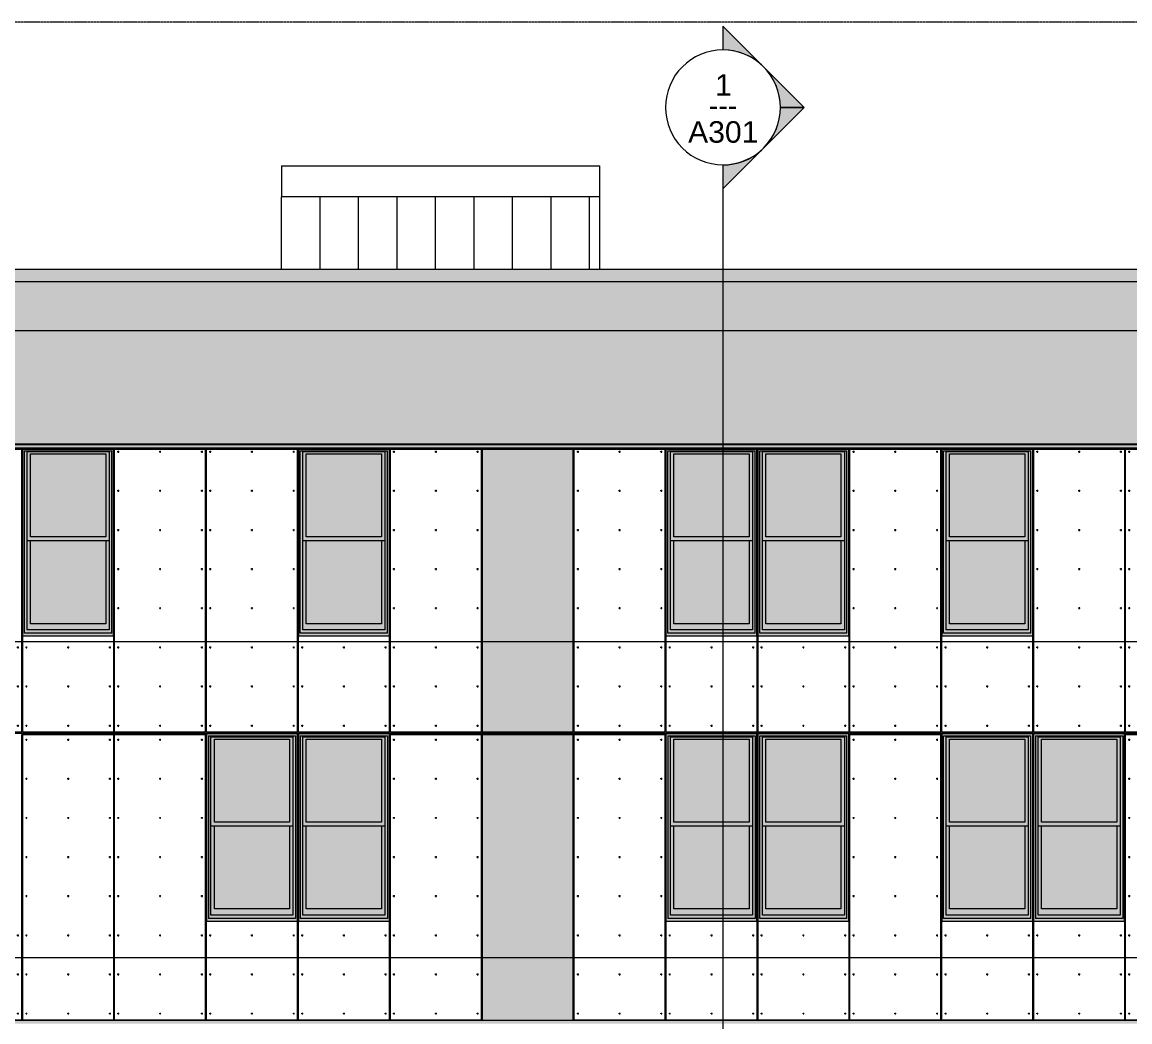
# Model space of a CAD drawing. Header units: inches. Extents: x -4178 to 1394, y -264 to 627.
# Drawn here: x 274 to 736.8, y 109.1 to 527 of the extents above; entities that cross this region are included whole.
import ezdxf

# ---------------------------------------------------------------- set-up
doc = ezdxf.new("R2010")
doc.units = ezdxf.units.IN
doc.header["$MEASUREMENT"] = 0
doc.linetypes.add('Aligning Line 1_8_', pattern=[0.25, 0.125, -0.125])
doc.linetypes.add('Grid Line 1_2_', pattern=[0.875, 0.5, -0.125, 0.125, -0.125])
for name, color, linetype, lineweight in [('0-4', 50, 'Continuous', 5), ('A-CLNG-1', 13, 'Continuous', 5), ('A-FLOR-LEVL-1', 51, 'Grid Line 1_2_', 9), ('A-GLAZ-1', 151, 'Continuous', 9), ('A-ROOF-1', 132, 'Continuous', 9), ('A-WALL-3', 113, 'Continuous', 9), ('A-WALL-PATT-2', 111, 'Continuous', 9), ('G-ANNO-SYMB', 111, 'Aligning Line 1_8_', 9), ('G-ANNO-SYMB-1', 147, 'Aligning Line 1_8_', 9), ('G-ANNO-SYMB-2', 111, 'Continuous', 9), ('S-FNDN-2', 32, 'Continuous', 9)]:
    doc.layers.add(name, color=color, linetype=linetype, lineweight=lineweight)
doc.styles.add('Arial', font='arial.ttf', dxfattribs={"height": 9})
doc.styles.add('Century Gothic', font='ufonts.com_century-gothic.ttf', dxfattribs={"height": 9})
pattern_1 = [(90, (511.01, 398), (-16.082, 1e-15), [])]

# ---------------------------------------------------------------- blocks, each defined once
blk = doc.blocks.new('CTR - 1st Phase -Stairs _ Elevators_rvt-2-BUILDING ELEVATION - SOUTH')
at = {"layer": 'A-FLOR-LEVL-1'}
for p, q in [((9659.78, 398), (12376.81, 398)), ((9659.78, 268), (12376.81, 268)), ((9659.78, 136), (12376.81, 136))]:
    blk.add_line(p, q, dxfattribs=at)
at = {"layer": 'G-ANNO-SYMB-1'}
blk.add_line((12280.06, 526.95), (9756.48, 526.95), dxfattribs=at)
blk = doc.blocks.new('Basic Wall _ EXT - FIBER CEMENT - LARGE - ___-2505163-BUILDING ELEVATION - SOUTH')
at = {"layer": 'A-WALL-3'}
blk.add_hatch(color=256, dxfattribs=at).paths.add_polyline_path([(11249.11, 229.15), (11279.98, 229.15), (11279.98, 229.5), (11318, 229.5), (11318, 229.15), (11395.18, 229.15), (11395.18, 229.5), (11433.2, 229.5), (11433.2, 229.15), (11433.58, 229.15), (11433.58, 229.5), (11471.6, 229.5), (11471.6, 229.15), (11587.18, 229.15), (11587.18, 229.5), (11625.2, 229.5), (11625.2, 229.15), (11625.58, 229.15), (11625.58, 229.5), (11663.6, 229.5), (11663.6, 229.15), (11702.38, 229.15), (11702.38, 229.5), (11740.4, 229.5), (11740.4, 229.15), (11740.78, 229.15), (11740.78, 229.5), (11778.8, 229.5), (11778.8, 229.15), (11894.38, 229.15), (11894.38, 229.5), (11932.4, 229.5), (11932.4, 229.15), (12009.58, 229.15), (12009.58, 229.5), (12047.6, 229.5), (12047.6, 229.15), (12047.98, 229.15), (12047.98, 229.5), (12086, 229.5), (12086, 229.15), (12118.91, 229.15), (12118.91, 229.73), (11247.07, 229.73), (11247.07, 229.15), (11247.68, 229.15)], flags=0)
for p, q in [((11247.07, 229.73), (12118.91, 229.73)), ((11318, 229.15), (11395.18, 229.15)), ((11433.2, 229.15), (11433.58, 229.15)), ((11471.6, 229.15), (11587.18, 229.15)), ((11625.2, 229.15), (11625.58, 229.15)), ((11663.6, 229.15), (11702.38, 229.15)), ((11740.4, 229.15), (11740.78, 229.15)), ((11778.8, 229.15), (11894.38, 229.15))]:
    blk.add_line(p, q, dxfattribs=at)
blk = doc.blocks.new('Basic Wall _ EXT - FIBER CEMENT - LARGE - ___-2162456-BUILDING ELEVATION - SOUTH')
at = {"layer": 'A-WALL-3'}
for points in [[(11347.29, 348.55), (12009.39, 348.59), (12009.39, 348.68), (11246.81, 348.64), (11246.84, 348.55), (11343.58, 348.55)], [(11594.95, 348.68), (12009.39, 348.68), (12009.39, 349.02), (11247.11, 349.02), (11246.83, 348.68), (11590.02, 348.68)], [(11649.17, 349.02), (12009.39, 349.02), (12009.39, 350.12), (12118.87, 350.12), (12118.87, 350.35), (11247.11, 350.34), (11247.11, 349.02), (11644.24, 349.02)]]:
    blk.add_hatch(color=256, dxfattribs=at).paths.add_polyline_path(points, flags=0)
for p, q in [((11246.92, 348.51), (12009.39, 348.51)), ((11247.11, 350.35), (12118.87, 350.35)), ((11247.11, 349.02), (12009.39, 349.02))]:
    blk.add_line(p, q, dxfattribs=at)
blk = doc.blocks.new('Basic Wall _ EXT - FIBER CEMENT - SMALL - ___-2145930-BUILDING ELEVATION - SOUTH')
at = {"layer": 'A-WALL-3'}
blk.add_hatch(color=256, dxfattribs=at).paths.add_polyline_path([(12122.34, 418.54), (12125.15, 418.54), (12125.15, 423.66), (11240.83, 423.66), (11240.83, 418.54), (12109.71, 418.54)], flags=0)
for p, q in [((11240.83, 423.66), (12125.15, 423.66)), ((11240.83, 418.54), (12125.15, 418.54))]:
    blk.add_line(p, q, dxfattribs=at)
blk = doc.blocks.new('Window-Double_Hung-Andersen-400_Series-Tilt_Wash - 2nd Floor-V32-BUILDING ELEVATION - SOUTH')
at = {"layer": 'A-GLAZ-1'}
h = blk.add_hatch(color=256, dxfattribs=at)
h.paths.add_polyline_path([(12047.98, 151.19), (12086, 151.19), (12086, 229.5), (12047.98, 229.5), (12047.98, 151.94)], flags=0)
h.paths.add_polyline_path([(12076.67, 153.69), (12049.85, 153.69), (12049.85, 228.25), (12084.13, 228.25), (12084.13, 153.69), (12082.69, 153.69)], flags=0)
h = blk.add_hatch(color=256, dxfattribs=at)
h.paths.add_polyline_path([(12082.69, 191), (12084.13, 191), (12084.13, 228.25), (12049.85, 228.24), (12049.85, 191), (12063.19, 191)], flags=0)
h.paths.add_polyline_path([(12063.19, 192.5), (12051.29, 192.5), (12051.29, 227.25), (12082.69, 227.25), (12082.69, 192.5)], flags=0)
for points in [[(12082.69, 192.5), (12082.69, 227.25), (12051.29, 227.25), (12051.29, 192.5), (12063.19, 192.5)], [(12082.91, 153.69), (12084.13, 153.72), (12084.13, 191), (12082.69, 191), (12082.69, 156.25), (12051.29, 156.25), (12051.29, 191), (12049.85, 191), (12049.85, 153.69), (12082.69, 153.69)], [(12051.29, 156.25), (12082.69, 156.25), (12082.69, 191), (12051.29, 191), (12051.29, 168.04)]]:
    blk.add_hatch(color=256, dxfattribs=at).paths.add_polyline_path(points, flags=0)
for p, q in [((12086, 229.5), (12047.98, 229.5)), ((12047.98, 229.5), (12047.98, 151.19)), ((12047.98, 229.5), (12047.98, 151.19)), ((12086, 229.5), (12047.98, 229.5)), ((12048.79, 228.56), (12085.19, 228.56)), ((12048.79, 152.22), (12048.79, 228.56)), ((12049.85, 153.69), (12049.85, 228.25)), ((12049.85, 228.25), (12084.13, 228.25)), ((12051.29, 192.5), (12051.29, 227.25)), ((12051.29, 227.25), (12082.69, 227.25)), ((12082.69, 227.25), (12082.69, 192.5)), ((12084.13, 228.25), (12084.13, 153.69)), ((12085.19, 152.22), (12085.19, 228.56)), ((12086, 151.19), (12086, 229.5)), ((12086, 229.5), (12086, 151.19)), ((12049.85, 191), (12084.13, 191)), ((12082.69, 192.5), (12051.29, 192.5)), ((12051.29, 156.25), (12051.29, 191)), ((12082.69, 191), (12082.69, 156.25)), ((12084.13, 153.69), (12049.85, 153.69)), ((12082.69, 156.25), (12051.29, 156.25)), ((12047.98, 151.19), (12086, 151.19)), ((12047.98, 151.19), (12086, 151.19)), ((12085.19, 152.22), (12048.79, 152.22))]:
    blk.add_line(p, q, dxfattribs=at)
blk = doc.blocks.new('Window-Double_Hung-Andersen-400_Series-Tilt_Wash - 2nd Floor-2636734-BUILDING ELEVATION - SOUTH')
at = {"layer": 'A-GLAZ-1'}
h = blk.add_hatch(color=256, dxfattribs=at)
h.paths.add_polyline_path([(11318, 151.19), (11318, 229.5), (11279.98, 229.5), (11279.98, 151.19), (11317.31, 151.19)], flags=0)
h.paths.add_polyline_path([(11316.13, 153.69), (11281.85, 153.69), (11281.85, 228.25), (11316.13, 228.25), (11316.13, 154.19)], flags=0)
h = blk.add_hatch(color=256, dxfattribs=at)
h.paths.add_polyline_path([(11314.69, 191), (11316.13, 191.02), (11316.13, 228.25), (11281.85, 228.24), (11281.85, 191), (11314.61, 191)], flags=0)
h.paths.add_polyline_path([(11314.69, 192.5), (11283.29, 192.5), (11283.29, 227.25), (11314.69, 227.25), (11314.69, 215.9)], flags=0)
for points in [[(11314.69, 192.5), (11314.69, 227.25), (11283.29, 227.25), (11283.29, 192.5), (11294.29, 192.5)], [(11294.29, 153.69), (11316.13, 153.69), (11316.13, 191), (11314.69, 191), (11314.69, 156.25), (11283.29, 156.25), (11283.29, 191), (11281.85, 191), (11281.85, 153.69), (11289.31, 153.69)], [(11314, 156.25), (11314.69, 156.25), (11314.69, 191), (11283.29, 191), (11283.29, 156.25), (11294.29, 156.25)]]:
    blk.add_hatch(color=256, dxfattribs=at).paths.add_polyline_path(points, flags=0)
for p, q in [((11318, 229.5), (11279.98, 229.5)), ((11279.98, 229.5), (11279.98, 151.19)), ((11279.98, 151.19), (11279.98, 229.5)), ((11318, 229.5), (11279.98, 229.5)), ((11280.79, 228.56), (11280.79, 152.22)), ((11280.79, 228.56), (11317.19, 228.56)), ((11281.85, 153.69), (11281.85, 228.25)), ((11281.85, 228.25), (11316.13, 228.25)), ((11283.29, 192.5), (11283.29, 227.25)), ((11283.29, 227.25), (11314.69, 227.25)), ((11314.69, 227.25), (11314.69, 192.5)), ((11316.13, 228.25), (11316.13, 153.69)), ((11317.19, 228.56), (11317.19, 152.22)), ((11318, 151.19), (11318, 229.5)), ((11318, 151.19), (11318, 229.5)), ((11281.85, 191), (11316.13, 191)), ((11314.69, 192.5), (11283.29, 192.5)), ((11283.29, 156.25), (11283.29, 191)), ((11314.69, 191), (11314.69, 156.25)), ((11316.13, 153.69), (11281.85, 153.69)), ((11314.69, 156.25), (11283.29, 156.25)), ((11279.98, 151.19), (11318, 151.19)), ((11279.98, 151.19), (11318, 151.19)), ((11317.19, 152.22), (11280.79, 152.22))]:
    blk.add_line(p, q, dxfattribs=at)
blk = doc.blocks.new('Perforated Panel at Magic-Pak - hvac panel - 2nd floor-2505073-BUILDING ELEVATION - SOUTH')
at = {"layer": 'A-GLAZ-1'}
h = blk.add_hatch(dxfattribs=at)
h.set_pattern_fill('FP_31', color=256, style=0, pattern_type=2)
h.set_pattern_definition([(180, (10262.189, 169.75), (-1, 1), [0.5, -1.5]), (90, (10261.939, 169.5), (1, 1), [0.5, -1.5])])
h.paths.add_polyline_path([(10243.18, 109.75), (10281.2, 109.75), (10281.2, 229.15), (10243.18, 229.15), (10243.18, 144.11)], flags=0)
for p, q in [((10243.18, 229.15), (10243.18, 109.75)), ((10281.2, 109.75), (10281.2, 229.15)), ((10243.18, 109.75), (10281.2, 109.75))]:
    blk.add_line(p, q, dxfattribs=at)
blk = doc.blocks.new('Window-Double_Hung-Andersen-400_Series-Tilt_Wash - 3nd Floor-V35-BUILDING ELEVATION - SOUTH')
at = {"layer": 'A-GLAZ-1'}
h = blk.add_hatch(color=256, dxfattribs=at)
h.paths.add_polyline_path([(11318.38, 270.44), (11356.4, 270.44), (11356.4, 348.51), (11318.38, 348.51), (11318.38, 270.84)], flags=0)
h.paths.add_polyline_path([(11320.25, 272.94), (11320.25, 347.5), (11354.53, 347.5), (11354.53, 272.94), (11321.69, 272.94)], flags=0)
h = blk.add_hatch(color=256, dxfattribs=at)
h.paths.add_polyline_path([(11354.53, 310.25), (11354.53, 347.5), (11320.25, 347.49), (11320.25, 310.25), (11353.09, 310.25)], flags=0)
h.paths.add_polyline_path([(11353.09, 311.75), (11321.69, 311.75), (11321.69, 346.5), (11353.09, 346.5), (11353.09, 335.54)], flags=0)
for points in [[(11321.69, 311.75), (11353.09, 311.75), (11353.09, 346.5), (11321.69, 346.5), (11321.69, 335.54)], [(11323.86, 272.94), (11354.53, 272.97), (11354.53, 310.25), (11353.09, 310.25), (11353.09, 275.5), (11321.69, 275.5), (11321.69, 310.25), (11320.25, 310.25), (11320.25, 272.94), (11321.69, 272.94)], [(11321.69, 275.5), (11353.09, 275.5), (11353.09, 310.25), (11321.69, 310.25), (11321.69, 275.72)]]:
    blk.add_hatch(color=256, dxfattribs=at).paths.add_polyline_path(points, flags=0)
for p, q in [((11318.38, 348.52), (11318.38, 270.44)), ((11318.38, 348.52), (11318.38, 270.44)), ((11319.19, 347.81), (11355.59, 347.81)), ((11319.19, 271.47), (11319.19, 347.81)), ((11320.25, 272.94), (11320.25, 347.5)), ((11320.25, 347.5), (11354.53, 347.5)), ((11354.53, 347.5), (11354.53, 272.94)), ((11355.59, 271.47), (11355.59, 347.81)), ((11356.4, 270.44), (11356.4, 348.52)), ((11356.4, 348.52), (11356.4, 270.44)), ((11321.69, 311.75), (11321.69, 346.5)), ((11321.69, 346.5), (11353.09, 346.5)), ((11353.09, 346.5), (11353.09, 311.75)), ((11320.25, 310.25), (11354.53, 310.25)), ((11353.09, 311.75), (11321.69, 311.75)), ((11321.69, 275.5), (11321.69, 310.25)), ((11353.09, 310.25), (11353.09, 275.5)), ((11353.09, 275.5), (11321.69, 275.5)), ((11318.38, 270.44), (11356.4, 270.44)), ((11318.38, 270.44), (11356.4, 270.44)), ((11355.59, 271.47), (11319.19, 271.47)), ((11354.53, 272.94), (11320.25, 272.94))]:
    blk.add_line(p, q, dxfattribs=at)
blk = doc.blocks.new('Perforated Panel at Magic-Pak - hvac panel - 3rd floor-2505075-BUILDING ELEVATION - SOUTH')
at = {"layer": 'A-GLAZ-1'}
h = blk.add_hatch(dxfattribs=at)
h.set_pattern_fill('FP_32', color=256, style=0, pattern_type=2)
h.set_pattern_definition([(0, (10262.189, 290.125), (1, 1), [0.5, -1.5]), (90, (10262.439, 289.875), (-1, 1), [0.5, -1.5])])
h.paths.add_polyline_path([(10243.18, 230.12), (10281.2, 230.12), (10281.2, 348.51), (10243.18, 348.51), (10243.18, 232.37)], flags=0)
for p, q in [((10243.18, 348.52), (10243.18, 230.12)), ((10281.2, 230.12), (10281.2, 348.53)), ((10243.18, 230.12), (10281.2, 230.12))]:
    blk.add_line(p, q, dxfattribs=at)
blk = doc.blocks.new('Window-Double_Hung-Andersen-400_Series-Tilt_Wash - 3nd Floor-2636363-BUILDING ELEVATION - SOUTH')
at = {"layer": 'A-GLAZ-1'}
h = blk.add_hatch(color=256, dxfattribs=at)
h.paths.add_polyline_path([(10321.85, 270.44), (10358, 270.44), (10358, 348.51), (10319.98, 348.51), (10319.98, 270.44), (10320.67, 270.44)], flags=0)
h.paths.add_polyline_path([(10323.29, 272.94), (10321.85, 272.94), (10321.85, 347.5), (10356.13, 347.5), (10356.13, 272.94), (10328.23, 272.94)], flags=0)
h = blk.add_hatch(color=256, dxfattribs=at)
h.paths.add_polyline_path([(10323.29, 310.25), (10356.13, 310.25), (10356.13, 347.5), (10321.85, 347.49), (10321.85, 310.25)], flags=0)
h.paths.add_polyline_path([(10347.95, 311.75), (10323.29, 311.75), (10323.29, 346.5), (10354.69, 346.5), (10354.69, 311.75)], flags=0)
for points in [[(10354.69, 311.75), (10354.69, 346.5), (10323.29, 346.5), (10323.29, 311.75), (10347.95, 311.75)], [(10321.85, 272.94), (10356.13, 272.97), (10356.13, 310.25), (10354.69, 310.25), (10354.69, 275.5), (10323.29, 275.5), (10323.29, 310.25), (10321.85, 310.25), (10321.85, 273.44)], [(10347.95, 275.5), (10354.69, 275.5), (10354.69, 310.25), (10323.29, 310.25), (10323.29, 275.5), (10328.23, 275.5)]]:
    blk.add_hatch(color=256, dxfattribs=at).paths.add_polyline_path(points, flags=0)
for p, q in [((10319.98, 348.53), (10319.98, 270.44)), ((10319.98, 348.53), (10319.98, 270.44)), ((10320.79, 347.81), (10357.19, 347.81)), ((10320.79, 271.47), (10320.79, 347.81)), ((10321.85, 272.94), (10321.85, 347.5)), ((10321.85, 347.5), (10356.13, 347.5)), ((10356.13, 347.5), (10356.13, 272.94)), ((10357.19, 271.47), (10357.19, 347.81)), ((10358, 270.44), (10358, 348.53)), ((10358, 348.53), (10358, 270.44)), ((10323.29, 311.75), (10323.29, 346.5)), ((10323.29, 346.5), (10354.69, 346.5)), ((10354.69, 346.5), (10354.69, 311.75)), ((10321.85, 310.25), (10356.13, 310.25)), ((10354.69, 311.75), (10323.29, 311.75)), ((10323.29, 275.5), (10323.29, 310.25)), ((10354.69, 310.25), (10354.69, 275.5)), ((10354.69, 275.5), (10323.29, 275.5)), ((10319.98, 270.44), (10358, 270.44)), ((10319.98, 270.44), (10358, 270.44)), ((10357.19, 271.47), (10320.79, 271.47)), ((10356.13, 272.94), (10321.85, 272.94))]:
    blk.add_line(p, q, dxfattribs=at)
blk = doc.blocks.new('Window-Double_Hung-Andersen-400_Series-Tilt_Wash - 3nd Floor-V38-BUILDING ELEVATION - SOUTH')
at = {"layer": 'A-GLAZ-1'}
h = blk.add_hatch(color=256, dxfattribs=at)
h.paths.add_polyline_path([(11470.91, 270.44), (11471.6, 270.44), (11471.6, 348.51), (11433.58, 348.51), (11433.58, 270.44), (11469.73, 270.44)], flags=0)
h.paths.add_polyline_path([(11468.29, 272.94), (11435.45, 272.94), (11435.45, 347.5), (11469.73, 347.5), (11469.73, 272.94)], flags=0)
h = blk.add_hatch(color=256, dxfattribs=at)
h.paths.add_polyline_path([(11469.73, 310.25), (11469.73, 347.5), (11435.45, 347.49), (11435.45, 310.25), (11468.29, 310.25)], flags=0)
h.paths.add_polyline_path([(11436.89, 311.75), (11436.89, 346.5), (11468.29, 346.5), (11468.29, 311.75), (11448.94, 311.75)], flags=0)
for points in [[(11448.94, 311.75), (11468.29, 311.75), (11468.29, 346.5), (11436.89, 346.5), (11436.89, 311.75)], [(11462.27, 272.94), (11469.73, 272.97), (11469.73, 310.25), (11468.29, 310.25), (11468.29, 275.5), (11436.89, 275.5), (11436.89, 310.25), (11435.45, 310.25), (11435.45, 272.94), (11461.87, 272.94)], [(11466.8, 275.5), (11468.29, 275.5), (11468.29, 310.25), (11436.89, 310.25), (11436.89, 275.5), (11466.43, 275.5)]]:
    blk.add_hatch(color=256, dxfattribs=at).paths.add_polyline_path(points, flags=0)
for p, q in [((11433.58, 348.52), (11433.58, 270.44)), ((11433.58, 348.52), (11433.58, 270.44)), ((11434.39, 347.81), (11470.79, 347.81)), ((11434.39, 271.47), (11434.39, 347.81)), ((11435.45, 272.94), (11435.45, 347.5)), ((11435.45, 347.5), (11469.73, 347.5)), ((11469.73, 347.5), (11469.73, 272.94)), ((11470.79, 271.47), (11470.79, 347.81)), ((11471.6, 270.44), (11471.6, 348.52)), ((11471.6, 348.52), (11471.6, 270.44)), ((11436.89, 311.75), (11436.89, 346.5)), ((11436.89, 346.5), (11468.29, 346.5)), ((11468.29, 346.5), (11468.29, 311.75)), ((11435.45, 310.25), (11469.73, 310.25)), ((11468.29, 311.75), (11436.89, 311.75)), ((11436.89, 275.5), (11436.89, 310.25)), ((11468.29, 310.25), (11468.29, 275.5)), ((11468.29, 275.5), (11436.89, 275.5)), ((11433.58, 270.44), (11471.6, 270.44)), ((11433.58, 270.44), (11471.6, 270.44)), ((11470.79, 271.47), (11434.39, 271.47)), ((11469.73, 272.94), (11435.45, 272.94))]:
    blk.add_line(p, q, dxfattribs=at)
blk = doc.blocks.new('Section - Section Head - Filled-22785-BUILDING ELEVATION - SOUTH')
at = {"layer": 'G-ANNO-SYMB-2'}
h = blk.add_hatch(color=256, dxfattribs=at)
edge = h.paths.add_edge_path(flags=0)
edge.add_line((10162.08, -163.47), (10178.19, -147.37))
edge.add_line((10178.19, -147.37), (10178.19, -157.28))
edge.add_arc((10178.19, -181.31), 24.03, 90, 132.0784)
h = blk.add_hatch(color=256, dxfattribs=at)
edge = h.paths.add_edge_path(flags=0)
edge.add_arc((10178.19, -181.31), 24, 135, 180)
edge.add_line((10154.19, -181.31), (10144.25, -181.31))
edge.add_line((10144.25, -181.31), (10161.22, -164.34))
h = blk.add_hatch(color=256, dxfattribs=at)
edge = h.paths.add_edge_path(flags=0)
edge.add_line((10161.22, -198.28), (10144.25, -181.31))
edge.add_line((10144.25, -181.31), (10154.19, -181.31))
edge.add_arc((10178.19, -181.31), 24, 180, 225)
h = blk.add_hatch(color=256, dxfattribs=at)
edge = h.paths.add_edge_path(flags=0)
edge.add_arc((10178.19, -181.31), 24.03, 227.9216, 270)
edge.add_line((10178.19, -205.34), (10178.19, -215.25))
edge.add_line((10178.19, -215.25), (10162.08, -199.15))
for p, q in [((10178.19, -147.37), (10162.08, -163.47)), ((10178.19, -157.28), (10178.19, -147.37)), ((10161.22, -164.34), (10144.25, -181.31)), ((10154.19, -181.31), (10144.25, -181.31)), ((10144.25, -181.31), (10161.22, -198.28)), ((10144.25, -181.31), (10154.19, -181.31)), ((10162.08, -199.15), (10178.19, -215.25)), ((10178.19, -215.25), (10178.19, -205.34))]:
    blk.add_line(p, q, dxfattribs=at)
for centre, radius, start, end in [((10178.19, -181.34), 24, 90, 270), ((10178.19, -181.31), 24.03, 90, 132.0784), ((10178.19, -181.34), 24, 270, 90), ((10178.19, -181.31), 24, 135, 180), ((10178.19, -181.31), 24, 180, 225), ((10178.19, -181.31), 24.03, 227.9216, 270)]:
    blk.add_arc(centre, radius, start, end, dxfattribs=at)

msp = doc.modelspace()

# ---------------------------------------------------------------- hatches: boundary and pattern name
at = {"layer": 'A-CLNG-1'}
msp.add_hatch(color=256, dxfattribs=at).paths.add_polyline_path([(1068.251, 108.375), (1074.111, 108.375), (1074.111, 109.75), (203.411, 109.75), (203.411, 108.375), (1067.547, 108.375)], flags=0)
at = {"layer": 'A-WALL-PATT-2'}
h = msp.add_hatch(dxfattribs=at)
h.set_pattern_fill('FP_60', color=256, style=0, pattern_type=2)
h.set_pattern_definition(pattern_1)
h.paths.add_polyline_path([(383.139, 423.663), (390.761, 423.663), (390.761, 454), (382.261, 454), (382.261, 423.663)], flags=0)
h = msp.add_hatch(dxfattribs=at)
h.set_pattern_fill('FP_60', color=256, style=0, pattern_type=2)
h.set_pattern_definition(pattern_1)
h.paths.add_polyline_path([(452.143, 423.663), (515.261, 423.663), (515.261, 454), (390.761, 454), (390.761, 423.663), (447.215, 423.663)], flags=0)
h = msp.add_hatch(dxfattribs=at)
h.set_pattern_fill('FP_22', color=256, style=0, pattern_type=2)
h.set_pattern_definition([(0, (1081.915, 140.604), (-38.4, 76.8), [0.392, -38.007]), (0, (1081.915, 140.996), (-38.4, 76.8), [0.392, -38.007]), (0, (1081.915, 150.204), (-38.4, 76.8), [0.392, -38.007]), (0, (1081.915, 150.596), (-38.4, 76.8), [0.392, -38.007]), (0, (1081.915, 159.804), (-38.4, 76.8), [0.392, -38.007]), (0, (1081.915, 160.196), (-38.4, 76.8), [0.392, -38.007]), (0, (1081.915, 169.404), (-38.4, 76.8), [0.392, -38.007]), (0, (1081.915, 169.796), (-38.4, 76.8), [0.392, -38.007]), (0, (1081.915, 179.004), (-38.4, 76.8), [0.392, -38.007]), (0, (1081.915, 179.396), (-38.4, 76.8), [0.392, -38.007]), (0, (1081.915, 188.604), (-38.4, 76.8), [0.392, -38.007]), (0, (1081.915, 188.996), (-38.4, 76.8), [0.392, -38.007]), (0, (1081.915, 198.204), (-38.4, 76.8), [0.392, -38.007]), (0, (1081.915, 198.596), (-38.4, 76.8), [0.392, -38.007]), (0, (1081.915, 207.804), (-38.4, 76.8), [0.392, -38.007]), (0, (1081.915, 208.196), (-38.4, 76.8), [0.392, -38.007]), (0, (1116.815, 140.604), (-38.4, 76.8), [0.392, -38.007]), (0, (1116.815, 140.996), (-38.4, 76.8), [0.392, -38.007]), (0, (1116.815, 150.204), (-38.4, 76.8), [0.392, -38.007]), (0, (1116.815, 150.596), (-38.4, 76.8), [0.392, -38.007]), (0, (1116.815, 159.804), (-38.4, 76.8), [0.392, -38.007]), (0, (1116.815, 160.196), (-38.4, 76.8), [0.392, -38.007]), (0, (1116.815, 169.404), (-38.4, 76.8), [0.392, -38.007]), (0, (1116.815, 169.796), (-38.4, 76.8), [0.392, -38.007]), (0, (1116.815, 179.004), (-38.4, 76.8), [0.392, -38.007]), (0, (1116.815, 179.396), (-38.4, 76.8), [0.392, -38.007]), (0, (1116.815, 188.604), (-38.4, 76.8), [0.392, -38.007]), (0, (1116.815, 188.996), (-38.4, 76.8), [0.392, -38.007]), (0, (1116.815, 198.204), (-38.4, 76.8), [0.392, -38.007]), (0, (1116.815, 198.596), (-38.4, 76.8), [0.392, -38.007]), (0, (1116.815, 207.804), (-38.4, 76.8), [0.392, -38.007]), (0, (1116.815, 208.196), (-38.4, 76.8), [0.392, -38.007]), (90, (1080.174, 136), (-38.4, 2e-15), [76.8, 0, 0, 0]), (90, (1080.55, 136), (-38.4, 2e-15), [76.8, 0, 0, 0]), (90, (1081.915, 140.604), (-38.4, 2e-15), [0.392, -76.407]), (90, (1081.915, 150.204), (-38.4, 2e-15), [0.392, -76.407]), (90, (1081.915, 159.804), (-38.4, 2e-15), [0.392, -76.407]), (90, (1081.915, 169.404), (-38.4, 2e-15), [0.392, -76.407]), (90, (1081.915, 179.004), (-38.4, 2e-15), [0.392, -76.407]), (90, (1081.915, 188.604), (-38.4, 2e-15), [0.392, -76.407]), (90, (1081.915, 198.204), (-38.4, 2e-15), [0.392, -76.407]), (90, (1081.915, 207.804), (-38.4, 2e-15), [0.392, -76.407]), (90, (1082.308, 140.604), (-38.4, 2e-15), [0.392, -76.407]), (90, (1082.308, 150.204), (-38.4, 2e-15), [0.392, -76.407]), (90, (1082.308, 159.804), (-38.4, 2e-15), [0.392, -76.407]), (90, (1082.308, 169.404), (-38.4, 2e-15), [0.392, -76.407]), (90, (1082.308, 179.004), (-38.4, 2e-15), [0.392, -76.407]), (90, (1082.308, 188.604), (-38.4, 2e-15), [0.392, -76.407]), (90, (1082.308, 198.204), (-38.4, 2e-15), [0.392, -76.407]), (90, (1082.308, 207.804), (-38.4, 2e-15), [0.392, -76.407]), (90, (1116.815, 140.604), (-38.4, 2e-15), [0.392, -76.407]), (90, (1116.815, 150.204), (-38.4, 2e-15), [0.392, -76.407]), (90, (1116.815, 159.804), (-38.4, 2e-15), [0.392, -76.407]), (90, (1116.815, 169.404), (-38.4, 2e-15), [0.392, -76.407]), (90, (1116.815, 179.004), (-38.4, 2e-15), [0.392, -76.407]), (90, (1116.815, 188.604), (-38.4, 2e-15), [0.392, -76.407]), (90, (1116.815, 198.204), (-38.4, 2e-15), [0.392, -76.407]), (90, (1116.815, 207.804), (-38.4, 2e-15), [0.392, -76.407]), (90, (1117.208, 140.604), (-38.4, 2e-15), [0.392, -76.407]), (90, (1117.208, 150.204), (-38.4, 2e-15), [0.392, -76.407]), (90, (1117.208, 159.804), (-38.4, 2e-15), [0.392, -76.407]), (90, (1117.208, 169.404), (-38.4, 2e-15), [0.392, -76.407]), (90, (1117.208, 179.004), (-38.4, 2e-15), [0.392, -76.407]), (90, (1117.208, 188.604), (-38.4, 2e-15), [0.392, -76.407]), (90, (1117.208, 198.204), (-38.4, 2e-15), [0.392, -76.407]), (90, (1117.208, 207.804), (-38.4, 2e-15), [0.392, -76.407]), (180, (1118.57, 136), (-38.4, 76.8), [38.025, -0.375]), (180, (1118.57, 145.6), (-38.4, 76.8), [38.025, -0.375]), (180, (1118.57, 155.2), (-38.4, 76.8), [38.025, -0.375]), (180, (1118.57, 164.8), (-38.4, 76.8), [38.025, -0.375]), (180, (1118.57, 174.4), (-38.4, 76.8), [38.025, -0.375]), (180, (1118.57, 184), (-38.4, 76.8), [38.025, -0.375]), (180, (1118.57, 193.6), (-38.4, 76.8), [38.025, -0.375]), (180, (1118.57, 203.2), (-38.4, 76.8), [38.025, -0.375])])
h.paths.add_polyline_path([(614.796, 350.5), (1065.486, 350.5), (1065.486, 418.539), (212.036, 418.539), (212.036, 350.5), (609.867, 350.5)], flags=0)
h = msp.add_hatch(dxfattribs=at)
h.set_pattern_fill('FP_23', color=256, style=0, pattern_type=2)
h.set_pattern_definition([(0, (1081.91, 112.3), (-38.4, 120.375), [0.392, -38.007]), (0, (1081.91, 112.7), (-38.4, 120.375), [0.392, -38.007]), (0, (1081.91, 128.66), (-38.4, 120.375), [0.392, -38.007]), (0, (1081.91, 129.05), (-38.4, 120.375), [0.392, -38.007]), (0, (1081.91, 145.02), (-38.4, 120.375), [0.392, -38.007]), (0, (1081.91, 145.41), (-38.4, 120.375), [0.392, -38.007]), (0, (1081.91, 161.38), (-38.4, 120.375), [0.392, -38.007]), (0, (1081.91, 161.77), (-38.4, 120.375), [0.392, -38.007]), (0, (1081.91, 177.73), (-38.4, 120.375), [0.392, -38.007]), (0, (1081.91, 178.12), (-38.4, 120.375), [0.392, -38.007]), (0, (1081.91, 194.09), (-38.4, 120.375), [0.392, -38.007]), (0, (1081.91, 194.48), (-38.4, 120.375), [0.392, -38.007]), (0, (1081.91, 210.45), (-38.4, 120.375), [0.392, -38.007]), (0, (1081.91, 210.84), (-38.4, 120.375), [0.392, -38.007]), (0, (1081.91, 226.8), (-38.4, 120.375), [0.392, -38.007]), (0, (1081.91, 227.2), (-38.4, 120.375), [0.392, -38.007]), (0, (1099.36, 112.3), (-38.4, 120.375), [0.392, -38.007]), (0, (1099.36, 112.7), (-38.4, 120.375), [0.392, -38.007]), (0, (1099.36, 128.66), (-38.4, 120.375), [0.392, -38.007]), (0, (1099.36, 129.05), (-38.4, 120.375), [0.392, -38.007]), (0, (1099.36, 145.02), (-38.4, 120.375), [0.392, -38.007]), (0, (1099.36, 145.41), (-38.4, 120.375), [0.392, -38.007]), (0, (1099.36, 161.38), (-38.4, 120.375), [0.392, -38.007]), (0, (1099.36, 161.77), (-38.4, 120.375), [0.392, -38.007]), (0, (1099.36, 177.73), (-38.4, 120.375), [0.392, -38.007]), (0, (1099.36, 178.12), (-38.4, 120.375), [0.392, -38.007]), (0, (1099.36, 194.09), (-38.4, 120.375), [0.392, -38.007]), (0, (1099.36, 194.48), (-38.4, 120.375), [0.392, -38.007]), (0, (1099.36, 210.45), (-38.4, 120.375), [0.392, -38.007]), (0, (1099.36, 210.84), (-38.4, 120.375), [0.392, -38.007]), (0, (1099.36, 226.8), (-38.4, 120.375), [0.392, -38.007]), (0, (1099.36, 227.2), (-38.4, 120.375), [0.392, -38.007]), (0, (1116.81, 112.3), (-38.4, 120.375), [0.392, -38.007]), (0, (1116.81, 112.7), (-38.4, 120.375), [0.392, -38.007]), (0, (1116.81, 128.66), (-38.4, 120.375), [0.392, -38.007]), (0, (1116.81, 129.05), (-38.4, 120.375), [0.392, -38.007]), (0, (1116.81, 145.02), (-38.4, 120.375), [0.392, -38.007]), (0, (1116.81, 145.41), (-38.4, 120.375), [0.392, -38.007]), (0, (1116.81, 161.38), (-38.4, 120.375), [0.392, -38.007]), (0, (1116.81, 161.77), (-38.4, 120.375), [0.392, -38.007]), (0, (1116.81, 177.73), (-38.4, 120.375), [0.392, -38.007]), (0, (1116.81, 178.12), (-38.4, 120.375), [0.392, -38.007]), (0, (1116.81, 194.09), (-38.4, 120.375), [0.392, -38.007]), (0, (1116.81, 194.48), (-38.4, 120.375), [0.392, -38.007]), (0, (1116.81, 210.45), (-38.4, 120.375), [0.392, -38.007]), (0, (1116.81, 210.84), (-38.4, 120.375), [0.392, -38.007]), (0, (1116.81, 226.8), (-38.4, 120.375), [0.392, -38.007]), (0, (1116.81, 227.2), (-38.4, 120.375), [0.392, -38.007]), (90, (1080.174, 109.75), (-38.4, 2e-15), [120, -0.375]), (90, (1080.55, 109.75), (-38.4, 2e-15), [120, -0.375]), (90, (1081.915, 112.304), (-38.4, 2e-15), [0.392, -119.982]), (90, (1081.915, 128.66), (-38.4, 2e-15), [0.392, -119.982]), (90, (1081.915, 145.018), (-38.4, 2e-15), [0.392, -119.982]), (90, (1081.915, 161.375), (-38.4, 2e-15), [0.392, -119.982]), (90, (1081.915, 177.732), (-38.4, 2e-15), [0.392, -119.982]), (90, (1081.915, 194.09), (-38.4, 2e-15), [0.392, -119.982]), (90, (1081.915, 210.447), (-38.4, 2e-15), [0.392, -119.982]), (90, (1081.915, 226.804), (-38.4, 2e-15), [0.392, -119.982]), (90, (1082.308, 112.304), (-38.4, 2e-15), [0.392, -119.982]), (90, (1082.308, 128.66), (-38.4, 2e-15), [0.392, -119.982]), (90, (1082.308, 145.018), (-38.4, 2e-15), [0.392, -119.982]), (90, (1082.308, 161.375), (-38.4, 2e-15), [0.392, -119.982]), (90, (1082.308, 177.732), (-38.4, 2e-15), [0.392, -119.982]), (90, (1082.308, 194.09), (-38.4, 2e-15), [0.392, -119.982]), (90, (1082.308, 210.447), (-38.4, 2e-15), [0.392, -119.982]), (90, (1082.308, 226.804), (-38.4, 2e-15), [0.392, -119.982]), (90, (1099.365, 112.304), (-38.4, 2e-15), [0.392, -119.982]), (90, (1099.365, 128.66), (-38.4, 2e-15), [0.392, -119.982]), (90, (1099.365, 145.018), (-38.4, 2e-15), [0.392, -119.982]), (90, (1099.365, 161.375), (-38.4, 2e-15), [0.392, -119.982]), (90, (1099.365, 177.732), (-38.4, 2e-15), [0.392, -119.982]), (90, (1099.365, 194.09), (-38.4, 2e-15), [0.392, -119.982]), (90, (1099.365, 210.447), (-38.4, 2e-15), [0.392, -119.982]), (90, (1099.365, 226.804), (-38.4, 2e-15), [0.392, -119.982]), (90, (1099.758, 112.304), (-38.4, 2e-15), [0.392, -119.982]), (90, (1099.758, 128.66), (-38.4, 2e-15), [0.392, -119.982]), (90, (1099.758, 145.018), (-38.4, 2e-15), [0.392, -119.982]), (90, (1099.758, 161.375), (-38.4, 2e-15), [0.392, -119.982]), (90, (1099.758, 177.732), (-38.4, 2e-15), [0.392, -119.982]), (90, (1099.758, 194.09), (-38.4, 2e-15), [0.392, -119.982]), (90, (1099.758, 210.447), (-38.4, 2e-15), [0.392, -119.982]), (90, (1099.758, 226.804), (-38.4, 2e-15), [0.392, -119.982]), (90, (1116.815, 112.304), (-38.4, 2e-15), [0.392, -119.982]), (90, (1116.815, 128.66), (-38.4, 2e-15), [0.392, -119.982]), (90, (1116.815, 145.018), (-38.4, 2e-15), [0.392, -119.982]), (90, (1116.815, 161.375), (-38.4, 2e-15), [0.392, -119.982]), (90, (1116.815, 177.732), (-38.4, 2e-15), [0.392, -119.982]), (90, (1116.815, 194.09), (-38.4, 2e-15), [0.392, -119.982]), (90, (1116.815, 210.447), (-38.4, 2e-15), [0.392, -119.982]), (90, (1116.815, 226.804), (-38.4, 2e-15), [0.392, -119.982]), (90, (1117.208, 112.304), (-38.4, 2e-15), [0.392, -119.982]), (90, (1117.208, 128.66), (-38.4, 2e-15), [0.392, -119.982]), (90, (1117.208, 145.018), (-38.4, 2e-15), [0.392, -119.982]), (90, (1117.208, 161.375), (-38.4, 2e-15), [0.392, -119.982]), (90, (1117.208, 177.732), (-38.4, 2e-15), [0.392, -119.982]), (90, (1117.208, 194.09), (-38.4, 2e-15), [0.392, -119.982]), (90, (1117.208, 210.447), (-38.4, 2e-15), [0.392, -119.982]), (90, (1117.208, 226.804), (-38.4, 2e-15), [0.392, -119.982]), (180, (1118.57, 109.38), (-38.4, 120.375), [38.025, -0.375]), (180, (1118.57, 109.75), (-38.4, 120.375), [38.025, -0.375])])
h.paths.add_polyline_path([(212.036, 109.75), (466.149, 109.75), (466.149, 229.149), (427.373, 229.149), (427.373, 151.187), (389.349, 151.187), (389.349, 229.149), (388.973, 229.149), (388.973, 151.187), (350.949, 151.187), (350.949, 229.149), (273.773, 229.149), (273.773, 151.187), (235.749, 151.187), (235.749, 229.149), (212.036, 229.149), (212.036, 144.114)], flags=0)
h.paths.add_polyline_path([(773.349, 109.75), (773.349, 229.149), (734.573, 229.149), (734.573, 151.187), (696.549, 151.187), (696.548, 229.149), (696.173, 229.149), (696.173, 151.187), (658.149, 151.187), (658.149, 229.149), (619.373, 229.149), (619.373, 151.187), (581.349, 151.187), (581.348, 229.149), (580.973, 229.149), (580.973, 151.187), (542.949, 151.187), (542.949, 229.149), (504.173, 229.149), (504.173, 109.75), (762.662, 109.75)], flags=0)
h.paths.add_polyline_path([(811.748, 109.75), (811.748, 229.149), (811.373, 229.149), (811.373, 109.75)], flags=0)
h.paths.add_polyline_path([(389.349, 229.754), (811.748, 229.754), (811.742, 348.508), (811.373, 348.508), (811.372, 230.125), (773.349, 230.125), (773.349, 348.508), (696.173, 348.508), (696.173, 270.437), (658.149, 270.437), (658.149, 348.508), (619.373, 348.508), (619.373, 270.437), (581.349, 270.437), (581.349, 348.508), (580.973, 348.508), (580.973, 270.437), (542.949, 270.437), (542.949, 348.508), (504.173, 348.508), (504.173, 230.125), (466.149, 230.125), (466.149, 348.508), (427.373, 348.508), (427.373, 270.437), (389.349, 270.437), (389.349, 348.508), (312.173, 348.508), (312.173, 270.437), (274.149, 270.437), (274.148, 348.508), (273.773, 348.508), (273.773, 270.437), (235.749, 270.437), (235.749, 348.508), (212.036, 348.508), (212.036, 229.754), (389.227, 229.754)], flags=0)
h.paths.add_polyline_path([(392.997, 350.379), (811.748, 350.379), (811.748, 350.5), (212.036, 350.5), (212.036, 350.379), (390.761, 350.379)], flags=0)

# ---------------------------------------------------------------- linework, layer by layer
at = {"layer": 'A-FLOR-LEVL-1'}
for p, q in [((-1383.7, 398), (1331.831, 398)), ((-1383.7, 268), (1331.831, 268)), ((-1383.7, 136), (1331.831, 136))]:
    msp.add_line(p, q, dxfattribs=at)
at = {"layer": 'A-ROOF-1'}
for p, q in [((382.261, 466.878), (515.261, 466.878)), ((382.261, 466.878), (382.261, 454)), ((515.261, 454), (515.261, 466.878)), ((515.261, 454), (382.261, 454))]:
    msp.add_line(p, q, dxfattribs=at)
at = {"layer": 'A-WALL-3'}
for p, q in [((1074.361, 350.5), (212.036, 350.5)), ((466.149, 230.125), (466.149, 348.521)), ((504.173, 348.53), (504.173, 230.125)), ((504.173, 230.125), (466.149, 230.125)), ((466.149, 109.75), (466.149, 229.149)), ((504.173, 229.149), (504.173, 109.75)), ((202.961, 109.75), (466.149, 109.75)), ((504.173, 109.75), (773.349, 109.75))]:
    msp.add_line(p, q, dxfattribs=at)
at = {"layer": 'G-ANNO-SYMB'}
msp.add_line((1235.832, 526.953), (-1287.744, 526.953), dxfattribs=at)
at = {"layer": 'G-ANNO-SYMB-2'}
msp.add_line((566.761, 467.281), (566.761, -180.5), dxfattribs=at)
at = {"layer": 'S-FNDN-2'}
for p, q in [((382.261, 423.663), (382.261, 454)), ((515.261, 423.663), (515.261, 454))]:
    msp.add_line(p, q, dxfattribs=at)

# ---------------------------------------------------------------- block references
at = {"layer": '0-4'}
msp.add_blockref('CTR - 1st Phase -Stairs _ Elevators_rvt-2-BUILDING ELEVATION - SOUTH', (-11044.228, 0), dxfattribs=at)
at = {"layer": 'A-GLAZ-1'}
for name, p in [('Window-Double_Hung-Andersen-400_Series-Tilt_Wash - 3nd Floor-V35-BUILDING ELEVATION - SOUTH', (-11044.228, 0)), ('Window-Double_Hung-Andersen-400_Series-Tilt_Wash - 3nd Floor-V38-BUILDING ELEVATION - SOUTH', (-11044.228, 0)), ('Perforated Panel at Magic-Pak - hvac panel - 3rd floor-2505075-BUILDING ELEVATION - SOUTH', (-9777.028, 0)), ('Window-Double_Hung-Andersen-400_Series-Tilt_Wash - 3nd Floor-2636363-BUILDING ELEVATION - SOUTH', (-9777.028, 0)), ('Window-Double_Hung-Andersen-400_Series-Tilt_Wash - 3nd Floor-2636363-BUILDING ELEVATION - SOUTH', (-9738.628, 0)), ('Window-Double_Hung-Andersen-400_Series-Tilt_Wash - 3nd Floor-2636363-BUILDING ELEVATION - SOUTH', (-9661.828, 0)), ('Window-Double_Hung-Andersen-400_Series-Tilt_Wash - 2nd Floor-2636734-BUILDING ELEVATION - SOUTH', (-10929.028, 0)), ('Window-Double_Hung-Andersen-400_Series-Tilt_Wash - 2nd Floor-2636734-BUILDING ELEVATION - SOUTH', (-10890.628, 0)), ('Perforated Panel at Magic-Pak - hvac panel - 2nd floor-2505073-BUILDING ELEVATION - SOUTH', (-9777.028, 0)), ('Window-Double_Hung-Andersen-400_Series-Tilt_Wash - 2nd Floor-2636734-BUILDING ELEVATION - SOUTH', (-10737.028, 0)), ('Window-Double_Hung-Andersen-400_Series-Tilt_Wash - 2nd Floor-V32-BUILDING ELEVATION - SOUTH', (-11466.628, 0)), ('Window-Double_Hung-Andersen-400_Series-Tilt_Wash - 2nd Floor-V32-BUILDING ELEVATION - SOUTH', (-11389.828, 0)), ('Window-Double_Hung-Andersen-400_Series-Tilt_Wash - 2nd Floor-2636734-BUILDING ELEVATION - SOUTH', (-10583.428, 0))]:
    msp.add_blockref(name, p, dxfattribs=at)
at = {"layer": 'A-WALL-3'}
for name in ['Basic Wall _ EXT - FIBER CEMENT - SMALL - ___-2145930-BUILDING ELEVATION - SOUTH', 'Basic Wall _ EXT - FIBER CEMENT - LARGE - ___-2162456-BUILDING ELEVATION - SOUTH', 'Basic Wall _ EXT - FIBER CEMENT - LARGE - ___-2505163-BUILDING ELEVATION - SOUTH']:
    msp.add_blockref(name, (-11044.228, 0), dxfattribs=at)
at = {"layer": 'G-ANNO-SYMB-2', "rotation": 180}
msp.add_blockref('Section - Section Head - Filled-22785-BUILDING ELEVATION - SOUTH', (10744.95, 309.971), dxfattribs=at)

# ---------------------------------------------------------------- texts
at = {"layer": 'G-ANNO-SYMB-2', "char_height": 9, "attachment_point": 1}
for s, insert, width, style in [('1', (563.44, 505.19), 8.484, 'Arial'), ('---', (560.789, 496.683), 15.453, 'Century Gothic'), ('A301', (552.196, 485.553), 35.754, 'Arial')]:
    msp.add_mtext(s, dxfattribs=dict(at, insert=insert, width=width, style=style))

doc.saveas('drawing.dxf')
